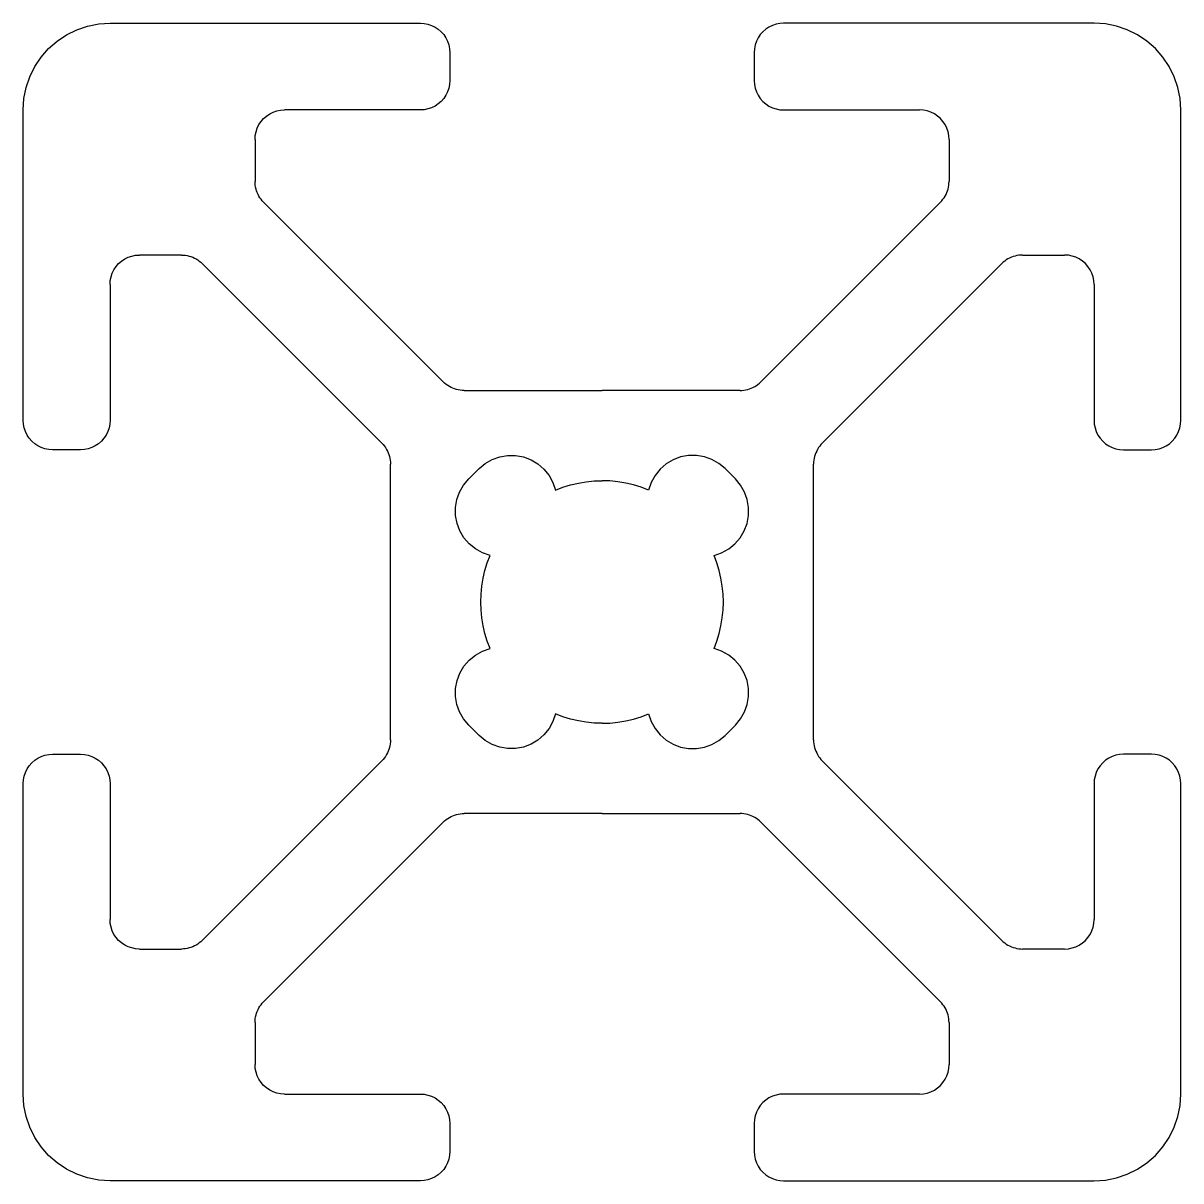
# Model space of a CAD drawing. Header units: millimetres. Extents: x 936.6 to 951.6, y 614.6 to 629.6.
import ezdxf

# ---------------------------------------------------------------- set-up
doc = ezdxf.new("R2010")
doc.units = ezdxf.units.MM
doc.layers.add('paliglinija', color=3, linetype='Continuous')

# ---------------------------------------------------------------- blocks, each defined once
blk = doc.blocks.new('1515')
for p, q in [((1138.735, 653.692), (1138.875, 653.74)), ((1138.875, 653.74), (1139.019, 653.768)), ((1139.019, 653.768), (1139.166, 653.778)), ((1139.166, 653.778), (1143.187, 653.778)), ((1143.187, 653.778), (1143.237, 653.775)), ((1143.237, 653.775), (1143.286, 653.765)), ((1143.286, 653.765), (1143.333, 653.749)), ((1143.333, 653.749), (1143.378, 653.727)), ((1143.378, 653.727), (1143.419, 653.699)), ((1147.704, 653.727), (1147.663, 653.699)), ((1147.749, 653.749), (1147.704, 653.727)), ((1147.796, 653.765), (1147.749, 653.749)), ((1147.845, 653.775), (1147.796, 653.765)), ((1147.894, 653.778), (1147.845, 653.775)), ((1151.916, 653.778), (1147.894, 653.778)), ((1152.063, 653.768), (1151.916, 653.778)), ((1152.207, 653.74), (1152.063, 653.768)), ((1152.346, 653.692), (1152.207, 653.74)), ((1138.481, 653.546), (1138.603, 653.627)), ((1138.603, 653.627), (1138.735, 653.692)), ((1143.419, 653.699), (1143.457, 653.666)), ((1143.457, 653.666), (1143.49, 653.629)), ((1143.49, 653.629), (1143.517, 653.588)), ((1143.517, 653.588), (1143.539, 653.543)), ((1147.565, 653.588), (1147.542, 653.543)), ((1147.592, 653.629), (1147.565, 653.588)), ((1147.625, 653.666), (1147.592, 653.629)), ((1147.663, 653.699), (1147.625, 653.666)), ((1152.478, 653.627), (1152.346, 653.692)), ((1152.601, 653.546), (1152.478, 653.627)), ((1138.273, 653.338), (1138.37, 653.449)), ((1138.37, 653.449), (1138.481, 653.546)), ((1143.539, 653.543), (1143.555, 653.496)), ((1143.555, 653.496), (1143.565, 653.447)), ((1143.565, 653.447), (1143.568, 653.397)), ((1147.517, 653.447), (1147.513, 653.397)), ((1147.526, 653.496), (1147.517, 653.447)), ((1147.542, 653.543), (1147.526, 653.496)), ((1152.711, 653.449), (1152.601, 653.546)), ((1152.808, 653.338), (1152.711, 653.449)), ((1138.192, 653.216), (1138.273, 653.338)), ((1143.568, 653.397), (1143.568, 653.034)), ((1147.513, 653.397), (1147.513, 653.034)), ((1152.89, 653.216), (1152.808, 653.338)), ((1138.127, 653.084), (1138.192, 653.216)), ((1152.955, 653.084), (1152.89, 653.216)), ((1138.079, 652.944), (1138.127, 653.084)), ((1143.565, 652.984), (1143.555, 652.935)), ((1143.568, 653.034), (1143.565, 652.984)), ((1147.513, 653.034), (1147.517, 652.984)), ((1147.517, 652.984), (1147.526, 652.935)), ((1153.003, 652.944), (1152.955, 653.084)), ((1138.051, 652.8), (1138.079, 652.944)), ((1143.49, 652.802), (1143.457, 652.765)), ((1143.517, 652.844), (1143.49, 652.802)), ((1143.539, 652.888), (1143.517, 652.844)), ((1143.555, 652.935), (1143.539, 652.888)), ((1147.526, 652.935), (1147.542, 652.888)), ((1147.542, 652.888), (1147.565, 652.844)), ((1147.565, 652.844), (1147.592, 652.802)), ((1147.592, 652.802), (1147.625, 652.765)), ((1153.031, 652.8), (1153.003, 652.944)), ((1138.041, 652.653), (1138.051, 652.8)), ((1138.041, 648.632), (1138.041, 652.653)), ((1141.376, 652.65), (1141.426, 652.653)), ((1143.187, 652.653), (1141.426, 652.653)), ((1143.237, 652.656), (1143.187, 652.653)), ((1143.286, 652.666), (1143.237, 652.656)), ((1143.333, 652.682), (1143.286, 652.666)), ((1143.378, 652.704), (1143.333, 652.682)), ((1143.419, 652.732), (1143.378, 652.704)), ((1143.457, 652.765), (1143.419, 652.732)), ((1147.625, 652.765), (1147.663, 652.732)), ((1147.663, 652.732), (1147.704, 652.704)), ((1147.704, 652.704), (1147.749, 652.682)), ((1147.749, 652.682), (1147.796, 652.666)), ((1147.796, 652.666), (1147.845, 652.656)), ((1147.845, 652.656), (1147.894, 652.653)), ((1147.894, 652.653), (1149.656, 652.653)), ((1149.706, 652.65), (1149.656, 652.653)), ((1153.041, 652.653), (1153.031, 652.8)), ((1153.041, 648.632), (1153.041, 652.653)), ((1141.096, 652.463), (1141.123, 652.504)), ((1141.123, 652.504), (1141.156, 652.541)), ((1141.156, 652.541), (1141.194, 652.574)), ((1141.194, 652.574), (1141.235, 652.602)), ((1141.235, 652.602), (1141.28, 652.624)), ((1141.28, 652.624), (1141.327, 652.64)), ((1141.327, 652.64), (1141.376, 652.65)), ((1149.755, 652.64), (1149.706, 652.65)), ((1149.802, 652.624), (1149.755, 652.64)), ((1149.847, 652.602), (1149.802, 652.624)), ((1149.888, 652.574), (1149.847, 652.602)), ((1149.926, 652.541), (1149.888, 652.574)), ((1149.958, 652.504), (1149.926, 652.541)), ((1149.986, 652.463), (1149.958, 652.504)), ((1141.048, 652.322), (1141.058, 652.371)), ((1141.058, 652.371), (1141.074, 652.418)), ((1141.074, 652.418), (1141.096, 652.463)), ((1150.008, 652.418), (1149.986, 652.463)), ((1150.024, 652.371), (1150.008, 652.418)), ((1150.034, 652.322), (1150.024, 652.371)), ((1141.045, 652.272), (1141.048, 652.322)), ((1141.045, 652.272), (1141.045, 651.728)), ((1150.037, 652.272), (1150.034, 652.322)), ((1150.037, 652.272), (1150.037, 651.728)), ((1141.046, 651.703), (1141.045, 651.728)), ((1141.048, 651.678), (1141.046, 651.703)), ((1141.052, 651.653), (1141.048, 651.678)), ((1141.058, 651.629), (1141.052, 651.653)), ((1141.065, 651.605), (1141.058, 651.629)), ((1141.074, 651.582), (1141.065, 651.605)), ((1150.008, 651.582), (1150.017, 651.605)), ((1150.017, 651.605), (1150.024, 651.629)), ((1150.024, 651.629), (1150.03, 651.653)), ((1150.03, 651.653), (1150.034, 651.678)), ((1150.034, 651.678), (1150.036, 651.703)), ((1150.036, 651.703), (1150.037, 651.728)), ((1141.084, 651.559), (1141.074, 651.582)), ((1141.096, 651.537), (1141.084, 651.559)), ((1141.109, 651.516), (1141.096, 651.537)), ((1141.123, 651.496), (1141.109, 651.516)), ((1141.139, 651.476), (1141.123, 651.496)), ((1141.156, 651.458), (1141.139, 651.476)), ((1141.156, 651.458), (1143.484, 649.131)), ((1149.926, 651.458), (1147.598, 649.131)), ((1149.926, 651.458), (1149.943, 651.476)), ((1149.943, 651.476), (1149.958, 651.496)), ((1149.958, 651.496), (1149.973, 651.516)), ((1149.973, 651.516), (1149.986, 651.537)), ((1149.986, 651.537), (1149.998, 651.559)), ((1149.998, 651.559), (1150.008, 651.582)), ((1139.315, 650.696), (1139.356, 650.723)), ((1139.356, 650.723), (1139.401, 650.745)), ((1139.401, 650.745), (1139.448, 650.761)), ((1139.448, 650.761), (1139.497, 650.771)), ((1139.497, 650.771), (1139.547, 650.774)), ((1140.091, 650.774), (1139.547, 650.774)), ((1140.091, 650.774), (1140.116, 650.773)), ((1140.116, 650.773), (1140.141, 650.771)), ((1140.141, 650.771), (1140.166, 650.767)), ((1140.166, 650.767), (1140.19, 650.761)), ((1140.19, 650.761), (1140.214, 650.754)), ((1140.214, 650.754), (1140.237, 650.745)), ((1140.237, 650.745), (1140.26, 650.735)), ((1140.26, 650.735), (1140.282, 650.723)), ((1140.282, 650.723), (1140.303, 650.71)), ((1140.303, 650.71), (1140.323, 650.696)), ((1150.779, 650.71), (1150.759, 650.696)), ((1150.8, 650.723), (1150.779, 650.71)), ((1150.822, 650.735), (1150.8, 650.723)), ((1150.845, 650.745), (1150.822, 650.735)), ((1150.868, 650.754), (1150.845, 650.745)), ((1150.892, 650.761), (1150.868, 650.754)), ((1150.916, 650.767), (1150.892, 650.761)), ((1150.941, 650.771), (1150.916, 650.767)), ((1150.966, 650.773), (1150.941, 650.771)), ((1150.991, 650.774), (1150.966, 650.773)), ((1150.991, 650.774), (1151.535, 650.774)), ((1151.585, 650.771), (1151.535, 650.774)), ((1151.634, 650.761), (1151.585, 650.771)), ((1151.681, 650.745), (1151.634, 650.761)), ((1151.725, 650.723), (1151.681, 650.745)), ((1151.767, 650.696), (1151.725, 650.723)), ((1139.195, 650.539), (1139.217, 650.584)), ((1139.217, 650.584), (1139.245, 650.625)), ((1139.245, 650.625), (1139.278, 650.663)), ((1139.278, 650.663), (1139.315, 650.696)), ((1140.323, 650.696), (1140.343, 650.68)), ((1140.343, 650.68), (1140.361, 650.663)), ((1142.688, 648.335), (1140.361, 650.663)), ((1148.394, 648.335), (1150.721, 650.663)), ((1150.739, 650.68), (1150.721, 650.663)), ((1150.759, 650.696), (1150.739, 650.68)), ((1151.804, 650.663), (1151.767, 650.696)), ((1151.837, 650.625), (1151.804, 650.663)), ((1151.865, 650.584), (1151.837, 650.625)), ((1151.887, 650.539), (1151.865, 650.584)), ((1139.166, 650.393), (1139.169, 650.443)), ((1139.169, 650.443), (1139.179, 650.492)), ((1139.179, 650.492), (1139.195, 650.539)), ((1151.903, 650.492), (1151.887, 650.539)), ((1151.913, 650.443), (1151.903, 650.492)), ((1151.916, 650.393), (1151.913, 650.443)), ((1139.166, 650.393), (1139.166, 648.632)), ((1151.916, 650.393), (1151.916, 648.632)), ((1143.502, 649.114), (1143.484, 649.131)), ((1143.521, 649.098), (1143.502, 649.114)), ((1143.541, 649.083), (1143.521, 649.098)), ((1143.563, 649.07), (1143.541, 649.083)), ((1143.585, 649.059), (1143.563, 649.07)), ((1143.607, 649.048), (1143.585, 649.059)), ((1147.475, 649.048), (1147.497, 649.059)), ((1147.497, 649.059), (1147.519, 649.07)), ((1147.519, 649.07), (1147.541, 649.083)), ((1147.541, 649.083), (1147.561, 649.098)), ((1147.561, 649.098), (1147.58, 649.114)), ((1147.58, 649.114), (1147.598, 649.131)), ((1143.631, 649.039), (1143.607, 649.048)), ((1143.654, 649.032), (1143.631, 649.039)), ((1143.679, 649.027), (1143.654, 649.032)), ((1143.703, 649.023), (1143.679, 649.027)), ((1143.728, 649.02), (1143.703, 649.023)), ((1143.753, 649.019), (1143.728, 649.02)), ((1143.753, 649.019), (1145.541, 649.019)), ((1147.329, 649.019), (1145.541, 649.019)), ((1147.329, 649.019), (1147.354, 649.02)), ((1147.354, 649.02), (1147.379, 649.023)), ((1147.379, 649.023), (1147.403, 649.027)), ((1147.403, 649.027), (1147.428, 649.032)), ((1147.428, 649.032), (1147.451, 649.039)), ((1147.451, 649.039), (1147.475, 649.048)), ((1138.044, 648.582), (1138.041, 648.632)), ((1139.166, 648.632), (1139.163, 648.582)), ((1151.916, 648.632), (1151.919, 648.582)), ((1153.038, 648.582), (1153.041, 648.632)), ((1138.054, 648.533), (1138.044, 648.582)), ((1138.07, 648.486), (1138.054, 648.533)), ((1138.092, 648.441), (1138.07, 648.486)), ((1139.137, 648.486), (1139.115, 648.441)), ((1139.153, 648.533), (1139.137, 648.486)), ((1139.163, 648.582), (1139.153, 648.533)), ((1151.919, 648.582), (1151.929, 648.533)), ((1151.929, 648.533), (1151.945, 648.486)), ((1151.945, 648.486), (1151.967, 648.441)), ((1152.99, 648.441), (1153.012, 648.486)), ((1153.012, 648.486), (1153.028, 648.533)), ((1153.028, 648.533), (1153.038, 648.582)), ((1138.12, 648.4), (1138.092, 648.441)), ((1138.153, 648.362), (1138.12, 648.4)), ((1138.19, 648.329), (1138.153, 648.362)), ((1138.231, 648.302), (1138.19, 648.329)), ((1138.276, 648.28), (1138.231, 648.302)), ((1138.975, 648.302), (1138.931, 648.28)), ((1139.017, 648.329), (1138.975, 648.302)), ((1139.054, 648.362), (1139.017, 648.329)), ((1139.087, 648.4), (1139.054, 648.362)), ((1139.115, 648.441), (1139.087, 648.4)), ((1142.688, 648.335), (1142.705, 648.317)), ((1142.705, 648.317), (1142.721, 648.298)), ((1148.377, 648.317), (1148.361, 648.298)), ((1148.394, 648.335), (1148.377, 648.317)), ((1151.967, 648.441), (1151.995, 648.4)), ((1151.995, 648.4), (1152.028, 648.362)), ((1152.028, 648.362), (1152.065, 648.329)), ((1152.065, 648.329), (1152.106, 648.302)), ((1152.106, 648.302), (1152.151, 648.28)), ((1152.806, 648.28), (1152.85, 648.302)), ((1152.85, 648.302), (1152.892, 648.329)), ((1152.892, 648.329), (1152.929, 648.362)), ((1152.929, 648.362), (1152.962, 648.4)), ((1152.962, 648.4), (1152.99, 648.441)), ((1138.323, 648.264), (1138.276, 648.28)), ((1138.372, 648.254), (1138.323, 648.264)), ((1138.422, 648.251), (1138.372, 648.254)), ((1138.785, 648.251), (1138.422, 648.251)), ((1138.835, 648.254), (1138.785, 648.251)), ((1138.884, 648.264), (1138.835, 648.254)), ((1138.931, 648.28), (1138.884, 648.264)), ((1142.721, 648.298), (1142.736, 648.278)), ((1142.736, 648.278), (1142.749, 648.256)), ((1142.749, 648.256), (1142.76, 648.234)), ((1142.76, 648.234), (1142.771, 648.212)), ((1142.771, 648.212), (1142.78, 648.188)), ((1142.78, 648.188), (1142.787, 648.165)), ((1142.787, 648.165), (1142.792, 648.14)), ((1144.117, 648.125), (1144.215, 648.16)), ((1144.215, 648.16), (1144.317, 648.177)), ((1144.317, 648.177), (1144.421, 648.177)), ((1144.421, 648.177), (1144.524, 648.157)), ((1144.524, 648.157), (1144.621, 648.121)), ((1146.558, 648.157), (1146.461, 648.121)), ((1146.661, 648.177), (1146.558, 648.157)), ((1146.764, 648.177), (1146.661, 648.177)), ((1146.867, 648.16), (1146.764, 648.177)), ((1146.965, 648.125), (1146.867, 648.16)), ((1148.295, 648.165), (1148.29, 648.14)), ((1148.302, 648.188), (1148.295, 648.165)), ((1148.311, 648.212), (1148.302, 648.188)), ((1148.322, 648.234), (1148.311, 648.212)), ((1148.333, 648.256), (1148.322, 648.234)), ((1148.346, 648.278), (1148.333, 648.256)), ((1148.361, 648.298), (1148.346, 648.278)), ((1152.151, 648.28), (1152.198, 648.264)), ((1152.198, 648.264), (1152.247, 648.254)), ((1152.247, 648.254), (1152.297, 648.251)), ((1152.297, 648.251), (1152.66, 648.251)), ((1152.66, 648.251), (1152.71, 648.254)), ((1152.71, 648.254), (1152.759, 648.264)), ((1152.759, 648.264), (1152.806, 648.28)), ((1142.792, 648.14), (1142.796, 648.116)), ((1142.796, 648.116), (1142.799, 648.091)), ((1142.799, 648.091), (1142.8, 648.066)), ((1142.8, 644.49), (1142.8, 648.066)), ((1143.813, 647.872), (1143.947, 648.006)), ((1143.947, 648.006), (1144.027, 648.073)), ((1144.027, 648.073), (1144.117, 648.125)), ((1144.621, 648.121), (1144.71, 648.068)), ((1144.71, 648.068), (1144.789, 648)), ((1146.372, 648.068), (1146.293, 648)), ((1146.461, 648.121), (1146.372, 648.068)), ((1147.055, 648.073), (1146.965, 648.125)), ((1147.135, 648.006), (1147.055, 648.073)), ((1147.269, 647.872), (1147.135, 648.006)), ((1148.283, 648.091), (1148.282, 648.066)), ((1148.282, 644.49), (1148.282, 648.066)), ((1148.285, 648.116), (1148.283, 648.091)), ((1148.29, 648.14), (1148.285, 648.116)), ((1143.746, 647.792), (1143.813, 647.872)), ((1144.789, 648), (1144.854, 647.919)), ((1144.854, 647.919), (1144.904, 647.828)), ((1146.228, 647.919), (1146.177, 647.828)), ((1146.293, 648), (1146.228, 647.919)), ((1147.336, 647.792), (1147.269, 647.872)), ((1143.659, 647.604), (1143.694, 647.702)), ((1143.694, 647.702), (1143.746, 647.792)), ((1144.904, 647.828), (1144.938, 647.729)), ((1144.938, 647.729), (1145.034, 647.766)), ((1145.034, 647.766), (1145.133, 647.796)), ((1145.133, 647.796), (1145.234, 647.819)), ((1145.234, 647.819), (1145.335, 647.836)), ((1145.335, 647.836), (1145.438, 647.846)), ((1145.438, 647.846), (1145.541, 647.85)), ((1145.644, 647.846), (1145.541, 647.85)), ((1145.747, 647.836), (1145.644, 647.846)), ((1145.848, 647.819), (1145.747, 647.836)), ((1145.949, 647.796), (1145.848, 647.819)), ((1146.047, 647.766), (1145.949, 647.796)), ((1146.144, 647.729), (1146.047, 647.766)), ((1146.177, 647.828), (1146.144, 647.729)), ((1147.388, 647.702), (1147.336, 647.792)), ((1147.423, 647.604), (1147.388, 647.702)), ((1143.642, 647.502), (1143.659, 647.604)), ((1147.44, 647.502), (1147.423, 647.604)), ((1143.642, 647.398), (1143.642, 647.502)), ((1147.44, 647.398), (1147.44, 647.502)), ((1143.662, 647.295), (1143.642, 647.398)), ((1143.698, 647.198), (1143.662, 647.295)), ((1147.384, 647.198), (1147.42, 647.295)), ((1147.42, 647.295), (1147.44, 647.398)), ((1143.751, 647.109), (1143.698, 647.198)), ((1143.819, 647.03), (1143.751, 647.109)), ((1147.262, 647.03), (1147.331, 647.109)), ((1147.331, 647.109), (1147.384, 647.198)), ((1143.9, 646.965), (1143.819, 647.03)), ((1143.991, 646.915), (1143.9, 646.965)), ((1147.091, 646.915), (1147.182, 646.965)), ((1147.182, 646.965), (1147.262, 647.03)), ((1144.09, 646.881), (1143.991, 646.915)), ((1144.053, 646.785), (1144.09, 646.881)), ((1146.992, 646.881), (1147.091, 646.915)), ((1147.029, 646.785), (1146.992, 646.881)), ((1144, 646.585), (1144.023, 646.686)), ((1144.023, 646.686), (1144.053, 646.785)), ((1147.059, 646.686), (1147.029, 646.785)), ((1147.082, 646.585), (1147.059, 646.686)), ((1143.983, 646.484), (1144, 646.585)), ((1147.099, 646.484), (1147.082, 646.585)), ((1143.969, 646.278), (1143.973, 646.381)), ((1143.973, 646.381), (1143.983, 646.484)), ((1147.109, 646.381), (1147.099, 646.484)), ((1147.113, 646.278), (1147.109, 646.381)), ((1143.973, 646.175), (1143.969, 646.278)), ((1147.109, 646.175), (1147.113, 646.278)), ((1143.983, 646.072), (1143.973, 646.175)), ((1144, 645.971), (1143.983, 646.072)), ((1147.082, 645.971), (1147.099, 646.072)), ((1147.099, 646.072), (1147.109, 646.175)), ((1144.023, 645.87), (1144, 645.971)), ((1147.059, 645.87), (1147.082, 645.971)), ((1144.053, 645.772), (1144.023, 645.87)), ((1144.09, 645.675), (1144.053, 645.772)), ((1146.992, 645.675), (1147.029, 645.772)), ((1147.029, 645.772), (1147.059, 645.87)), ((1143.9, 645.591), (1143.991, 645.642)), ((1143.991, 645.642), (1144.09, 645.675)), ((1147.091, 645.642), (1146.992, 645.675)), ((1147.182, 645.591), (1147.091, 645.642)), ((1143.751, 645.447), (1143.819, 645.526)), ((1143.819, 645.526), (1143.9, 645.591)), ((1147.262, 645.526), (1147.182, 645.591)), ((1147.331, 645.447), (1147.262, 645.526)), ((1143.662, 645.261), (1143.698, 645.358)), ((1143.698, 645.358), (1143.751, 645.447)), ((1147.384, 645.358), (1147.331, 645.447)), ((1147.42, 645.261), (1147.384, 645.358)), ((1143.642, 645.158), (1143.662, 645.261)), ((1143.642, 645.055), (1143.642, 645.158)), ((1147.44, 645.158), (1147.42, 645.261)), ((1147.44, 645.055), (1147.44, 645.158)), ((1143.659, 644.952), (1143.642, 645.055)), ((1147.423, 644.952), (1147.44, 645.055)), ((1143.694, 644.854), (1143.659, 644.952)), ((1143.746, 644.764), (1143.694, 644.854)), ((1147.336, 644.764), (1147.388, 644.854)), ((1147.388, 644.854), (1147.423, 644.952)), ((1143.813, 644.684), (1143.746, 644.764)), ((1144.904, 644.728), (1144.854, 644.637)), ((1144.938, 644.827), (1144.904, 644.728)), ((1145.034, 644.79), (1144.938, 644.827)), ((1145.133, 644.76), (1145.034, 644.79)), ((1145.234, 644.737), (1145.133, 644.76)), ((1145.335, 644.72), (1145.234, 644.737)), ((1145.438, 644.71), (1145.335, 644.72)), ((1145.541, 644.706), (1145.438, 644.71)), ((1145.541, 644.706), (1145.644, 644.71)), ((1145.644, 644.71), (1145.747, 644.72)), ((1145.747, 644.72), (1145.848, 644.737)), ((1145.848, 644.737), (1145.949, 644.76)), ((1145.949, 644.76), (1146.047, 644.79)), ((1146.047, 644.79), (1146.144, 644.827)), ((1146.144, 644.827), (1146.177, 644.728)), ((1146.177, 644.728), (1146.228, 644.637)), ((1147.269, 644.684), (1147.336, 644.764)), ((1143.947, 644.55), (1143.813, 644.684)), ((1144.789, 644.557), (1144.71, 644.488)), ((1144.854, 644.637), (1144.789, 644.557)), ((1146.228, 644.637), (1146.293, 644.557)), ((1146.293, 644.557), (1146.372, 644.488)), ((1147.135, 644.55), (1147.269, 644.684)), ((1142.792, 644.416), (1142.787, 644.391)), ((1142.796, 644.44), (1142.792, 644.416)), ((1142.799, 644.465), (1142.796, 644.44)), ((1142.8, 644.49), (1142.799, 644.465)), ((1144.027, 644.483), (1143.947, 644.55)), ((1144.117, 644.431), (1144.027, 644.483)), ((1144.215, 644.396), (1144.117, 644.431)), ((1144.621, 644.435), (1144.524, 644.399)), ((1144.71, 644.488), (1144.621, 644.435)), ((1146.372, 644.488), (1146.461, 644.435)), ((1146.461, 644.435), (1146.558, 644.399)), ((1146.867, 644.396), (1146.965, 644.431)), ((1146.965, 644.431), (1147.055, 644.483)), ((1147.055, 644.483), (1147.135, 644.55)), ((1148.282, 644.49), (1148.283, 644.465)), ((1148.283, 644.465), (1148.285, 644.44)), ((1148.285, 644.44), (1148.29, 644.416)), ((1148.29, 644.416), (1148.295, 644.391)), ((1138.19, 644.227), (1138.231, 644.254)), ((1138.231, 644.254), (1138.276, 644.277)), ((1138.276, 644.277), (1138.323, 644.293)), ((1138.323, 644.293), (1138.372, 644.302)), ((1138.372, 644.302), (1138.422, 644.306)), ((1138.422, 644.306), (1138.785, 644.306)), ((1138.785, 644.306), (1138.835, 644.302)), ((1138.835, 644.302), (1138.884, 644.293)), ((1138.884, 644.293), (1138.931, 644.277)), ((1138.931, 644.277), (1138.975, 644.254)), ((1138.975, 644.254), (1139.017, 644.227)), ((1142.721, 644.258), (1142.705, 644.239)), ((1142.736, 644.278), (1142.721, 644.258)), ((1142.749, 644.3), (1142.736, 644.278)), ((1142.76, 644.322), (1142.749, 644.3)), ((1142.771, 644.344), (1142.76, 644.322)), ((1142.78, 644.368), (1142.771, 644.344)), ((1142.787, 644.391), (1142.78, 644.368)), ((1144.317, 644.379), (1144.215, 644.396)), ((1144.421, 644.38), (1144.317, 644.379)), ((1144.524, 644.399), (1144.421, 644.38)), ((1146.558, 644.399), (1146.661, 644.38)), ((1146.661, 644.38), (1146.764, 644.379)), ((1146.764, 644.379), (1146.867, 644.396)), ((1148.295, 644.391), (1148.302, 644.368)), ((1148.302, 644.368), (1148.311, 644.344)), ((1148.311, 644.344), (1148.322, 644.322)), ((1148.322, 644.322), (1148.333, 644.3)), ((1148.333, 644.3), (1148.346, 644.278)), ((1148.346, 644.278), (1148.361, 644.258)), ((1148.361, 644.258), (1148.377, 644.239)), ((1152.106, 644.254), (1152.065, 644.227)), ((1152.151, 644.277), (1152.106, 644.254)), ((1152.198, 644.293), (1152.151, 644.277)), ((1152.247, 644.302), (1152.198, 644.293)), ((1152.297, 644.306), (1152.247, 644.302)), ((1152.66, 644.306), (1152.297, 644.306)), ((1152.71, 644.302), (1152.66, 644.306)), ((1152.759, 644.293), (1152.71, 644.302)), ((1152.806, 644.277), (1152.759, 644.293)), ((1152.85, 644.254), (1152.806, 644.277)), ((1152.892, 644.227), (1152.85, 644.254)), ((1138.07, 644.07), (1138.092, 644.115)), ((1138.092, 644.115), (1138.12, 644.156)), ((1138.12, 644.156), (1138.153, 644.194)), ((1138.153, 644.194), (1138.19, 644.227)), ((1139.017, 644.227), (1139.054, 644.194)), ((1139.054, 644.194), (1139.087, 644.156)), ((1139.087, 644.156), (1139.115, 644.115)), ((1139.115, 644.115), (1139.137, 644.07)), ((1140.361, 641.893), (1142.688, 644.221)), ((1142.705, 644.239), (1142.688, 644.221)), ((1148.377, 644.239), (1148.394, 644.221)), ((1150.721, 641.893), (1148.394, 644.221)), ((1151.967, 644.115), (1151.945, 644.07)), ((1151.995, 644.156), (1151.967, 644.115)), ((1152.028, 644.194), (1151.995, 644.156)), ((1152.065, 644.227), (1152.028, 644.194)), ((1152.929, 644.194), (1152.892, 644.227)), ((1152.962, 644.156), (1152.929, 644.194)), ((1152.99, 644.115), (1152.962, 644.156)), ((1153.012, 644.07), (1152.99, 644.115)), ((1138.041, 643.925), (1138.044, 643.974)), ((1138.044, 643.974), (1138.054, 644.023)), ((1138.054, 644.023), (1138.07, 644.07)), ((1139.137, 644.07), (1139.153, 644.023)), ((1139.153, 644.023), (1139.163, 643.974)), ((1139.163, 643.974), (1139.166, 643.925)), ((1151.919, 643.974), (1151.916, 643.925)), ((1151.929, 644.023), (1151.919, 643.974)), ((1151.945, 644.07), (1151.929, 644.023)), ((1153.028, 644.023), (1153.012, 644.07)), ((1153.038, 643.974), (1153.028, 644.023)), ((1153.041, 643.925), (1153.038, 643.974)), ((1138.041, 639.903), (1138.041, 643.925)), ((1139.166, 643.925), (1139.166, 642.163)), ((1151.916, 643.925), (1151.916, 642.163)), ((1153.041, 639.903), (1153.041, 643.925)), ((1143.585, 643.497), (1143.607, 643.508)), ((1143.607, 643.508), (1143.631, 643.517)), ((1143.631, 643.517), (1143.654, 643.524)), ((1143.654, 643.524), (1143.679, 643.529)), ((1143.679, 643.529), (1143.703, 643.534)), ((1143.703, 643.534), (1143.728, 643.536)), ((1143.728, 643.536), (1143.753, 643.537)), ((1145.541, 643.537), (1143.753, 643.537)), ((1145.541, 643.537), (1147.329, 643.537)), ((1147.354, 643.536), (1147.329, 643.537)), ((1147.379, 643.534), (1147.354, 643.536)), ((1147.403, 643.529), (1147.379, 643.534)), ((1147.428, 643.524), (1147.403, 643.529)), ((1147.451, 643.517), (1147.428, 643.524)), ((1147.475, 643.508), (1147.451, 643.517)), ((1147.497, 643.497), (1147.475, 643.508)), ((1143.484, 643.425), (1141.156, 641.098)), ((1143.484, 643.425), (1143.502, 643.442)), ((1143.502, 643.442), (1143.521, 643.458)), ((1143.521, 643.458), (1143.541, 643.473)), ((1143.541, 643.473), (1143.563, 643.486)), ((1143.563, 643.486), (1143.585, 643.497)), ((1147.519, 643.486), (1147.497, 643.497)), ((1147.541, 643.473), (1147.519, 643.486)), ((1147.561, 643.458), (1147.541, 643.473)), ((1147.58, 643.442), (1147.561, 643.458)), ((1147.598, 643.425), (1147.58, 643.442)), ((1147.598, 643.425), (1149.926, 641.098)), ((1139.169, 642.113), (1139.166, 642.163)), ((1151.913, 642.113), (1151.916, 642.163)), ((1139.179, 642.064), (1139.169, 642.113)), ((1139.195, 642.017), (1139.179, 642.064)), ((1139.217, 641.972), (1139.195, 642.017)), ((1151.865, 641.972), (1151.887, 642.017)), ((1151.887, 642.017), (1151.903, 642.064)), ((1151.903, 642.064), (1151.913, 642.113)), ((1139.245, 641.931), (1139.217, 641.972)), ((1139.278, 641.893), (1139.245, 641.931)), ((1139.315, 641.861), (1139.278, 641.893)), ((1139.356, 641.833), (1139.315, 641.861)), ((1140.323, 641.861), (1140.303, 641.846)), ((1140.343, 641.876), (1140.323, 641.861)), ((1140.361, 641.893), (1140.343, 641.876)), ((1150.721, 641.893), (1150.739, 641.876)), ((1150.739, 641.876), (1150.759, 641.861)), ((1150.759, 641.861), (1150.779, 641.846)), ((1151.725, 641.833), (1151.767, 641.861)), ((1151.767, 641.861), (1151.804, 641.893)), ((1151.804, 641.893), (1151.837, 641.931)), ((1151.837, 641.931), (1151.865, 641.972)), ((1139.401, 641.811), (1139.356, 641.833)), ((1139.448, 641.795), (1139.401, 641.811)), ((1139.497, 641.785), (1139.448, 641.795)), ((1139.547, 641.782), (1139.497, 641.785)), ((1139.547, 641.782), (1140.091, 641.782)), ((1140.116, 641.783), (1140.091, 641.782)), ((1140.141, 641.785), (1140.116, 641.783)), ((1140.166, 641.789), (1140.141, 641.785)), ((1140.19, 641.795), (1140.166, 641.789)), ((1140.214, 641.802), (1140.19, 641.795)), ((1140.237, 641.811), (1140.214, 641.802)), ((1140.26, 641.821), (1140.237, 641.811)), ((1140.282, 641.833), (1140.26, 641.821)), ((1140.303, 641.846), (1140.282, 641.833)), ((1150.779, 641.846), (1150.8, 641.833)), ((1150.8, 641.833), (1150.822, 641.821)), ((1150.822, 641.821), (1150.845, 641.811)), ((1150.845, 641.811), (1150.868, 641.802)), ((1150.868, 641.802), (1150.892, 641.795)), ((1150.892, 641.795), (1150.916, 641.789)), ((1150.916, 641.789), (1150.941, 641.785)), ((1150.941, 641.785), (1150.966, 641.783)), ((1150.966, 641.783), (1150.991, 641.782)), ((1151.535, 641.782), (1150.991, 641.782)), ((1151.535, 641.782), (1151.585, 641.785)), ((1151.585, 641.785), (1151.634, 641.795)), ((1151.634, 641.795), (1151.681, 641.811)), ((1151.681, 641.811), (1151.725, 641.833)), ((1141.058, 640.927), (1141.065, 640.951)), ((1141.065, 640.951), (1141.074, 640.974)), ((1141.074, 640.974), (1141.084, 640.997)), ((1141.084, 640.997), (1141.096, 641.019)), ((1141.096, 641.019), (1141.109, 641.04)), ((1141.109, 641.04), (1141.123, 641.06)), ((1141.123, 641.06), (1141.139, 641.08)), ((1141.139, 641.08), (1141.156, 641.098)), ((1149.943, 641.08), (1149.926, 641.098)), ((1149.958, 641.06), (1149.943, 641.08)), ((1149.973, 641.04), (1149.958, 641.06)), ((1149.986, 641.019), (1149.973, 641.04)), ((1149.998, 640.997), (1149.986, 641.019)), ((1150.008, 640.974), (1149.998, 640.997)), ((1150.017, 640.951), (1150.008, 640.974)), ((1150.024, 640.927), (1150.017, 640.951)), ((1141.045, 640.828), (1141.046, 640.853)), ((1141.045, 640.828), (1141.045, 640.284)), ((1141.046, 640.853), (1141.048, 640.878)), ((1141.048, 640.878), (1141.052, 640.903)), ((1141.052, 640.903), (1141.058, 640.927)), ((1150.03, 640.903), (1150.024, 640.927)), ((1150.034, 640.878), (1150.03, 640.903)), ((1150.036, 640.853), (1150.034, 640.878)), ((1150.037, 640.828), (1150.036, 640.853)), ((1150.037, 640.828), (1150.037, 640.284)), ((1141.048, 640.234), (1141.045, 640.284)), ((1141.058, 640.185), (1141.048, 640.234)), ((1150.024, 640.185), (1150.034, 640.234)), ((1150.034, 640.234), (1150.037, 640.284)), ((1141.074, 640.138), (1141.058, 640.185)), ((1141.096, 640.094), (1141.074, 640.138)), ((1141.123, 640.052), (1141.096, 640.094)), ((1141.156, 640.015), (1141.123, 640.052)), ((1149.926, 640.015), (1149.958, 640.052)), ((1149.958, 640.052), (1149.986, 640.094)), ((1149.986, 640.094), (1150.008, 640.138)), ((1150.008, 640.138), (1150.024, 640.185)), ((1138.051, 639.756), (1138.041, 639.903)), ((1141.194, 639.982), (1141.156, 640.015)), ((1141.235, 639.954), (1141.194, 639.982)), ((1141.28, 639.932), (1141.235, 639.954)), ((1141.327, 639.916), (1141.28, 639.932)), ((1141.376, 639.906), (1141.327, 639.916)), ((1141.426, 639.903), (1141.376, 639.906)), ((1141.426, 639.903), (1143.187, 639.903)), ((1143.187, 639.903), (1143.237, 639.9)), ((1147.894, 639.903), (1147.845, 639.9)), ((1149.656, 639.903), (1147.894, 639.903)), ((1149.656, 639.903), (1149.706, 639.906)), ((1149.706, 639.906), (1149.755, 639.916)), ((1149.755, 639.916), (1149.802, 639.932)), ((1149.802, 639.932), (1149.847, 639.954)), ((1149.847, 639.954), (1149.888, 639.982)), ((1149.888, 639.982), (1149.926, 640.015)), ((1153.031, 639.756), (1153.041, 639.903)), ((1138.079, 639.612), (1138.051, 639.756)), ((1143.237, 639.9), (1143.286, 639.89)), ((1143.286, 639.89), (1143.333, 639.874)), ((1143.333, 639.874), (1143.378, 639.852)), ((1143.378, 639.852), (1143.419, 639.824)), ((1143.419, 639.824), (1143.457, 639.791)), ((1143.457, 639.791), (1143.49, 639.754)), ((1143.49, 639.754), (1143.517, 639.713)), ((1147.592, 639.754), (1147.565, 639.713)), ((1147.625, 639.791), (1147.592, 639.754)), ((1147.663, 639.824), (1147.625, 639.791)), ((1147.704, 639.852), (1147.663, 639.824)), ((1147.749, 639.874), (1147.704, 639.852)), ((1147.796, 639.89), (1147.749, 639.874)), ((1147.845, 639.9), (1147.796, 639.89)), ((1153.003, 639.612), (1153.031, 639.756)), ((1138.127, 639.473), (1138.079, 639.612)), ((1143.517, 639.713), (1143.539, 639.668)), ((1143.539, 639.668), (1143.555, 639.621)), ((1143.555, 639.621), (1143.565, 639.572)), ((1147.526, 639.621), (1147.517, 639.572)), ((1147.542, 639.668), (1147.526, 639.621)), ((1147.565, 639.713), (1147.542, 639.668)), ((1152.955, 639.473), (1153.003, 639.612)), ((1138.192, 639.341), (1138.127, 639.473)), ((1143.565, 639.572), (1143.568, 639.522)), ((1143.568, 639.522), (1143.568, 639.159)), ((1147.517, 639.572), (1147.513, 639.522)), ((1147.513, 639.522), (1147.513, 639.159)), ((1152.89, 639.341), (1152.955, 639.473)), ((1138.273, 639.218), (1138.192, 639.341)), ((1152.808, 639.218), (1152.89, 639.341)), ((1138.37, 639.108), (1138.273, 639.218)), ((1143.568, 639.159), (1143.565, 639.109)), ((1147.513, 639.159), (1147.517, 639.109)), ((1152.711, 639.108), (1152.808, 639.218)), ((1138.481, 639.011), (1138.37, 639.108)), ((1138.603, 638.929), (1138.481, 639.011)), ((1143.539, 639.013), (1143.517, 638.969)), ((1143.555, 639.06), (1143.539, 639.013)), ((1143.565, 639.109), (1143.555, 639.06)), ((1147.517, 639.109), (1147.526, 639.06)), ((1147.526, 639.06), (1147.542, 639.013)), ((1147.542, 639.013), (1147.565, 638.969)), ((1152.478, 638.929), (1152.601, 639.011)), ((1152.601, 639.011), (1152.711, 639.108)), ((1138.735, 638.864), (1138.603, 638.929)), ((1138.875, 638.816), (1138.735, 638.864)), ((1143.419, 638.857), (1143.378, 638.829)), ((1143.457, 638.89), (1143.419, 638.857)), ((1143.49, 638.927), (1143.457, 638.89)), ((1143.517, 638.969), (1143.49, 638.927)), ((1147.565, 638.969), (1147.592, 638.927)), ((1147.592, 638.927), (1147.625, 638.89)), ((1147.625, 638.89), (1147.663, 638.857)), ((1147.663, 638.857), (1147.704, 638.829)), ((1152.207, 638.816), (1152.346, 638.864)), ((1152.346, 638.864), (1152.478, 638.929)), ((1139.019, 638.788), (1138.875, 638.816)), ((1139.166, 638.778), (1139.019, 638.788)), ((1143.187, 638.778), (1139.166, 638.778)), ((1143.237, 638.781), (1143.187, 638.778)), ((1143.286, 638.791), (1143.237, 638.781)), ((1143.333, 638.807), (1143.286, 638.791)), ((1143.378, 638.829), (1143.333, 638.807)), ((1147.704, 638.829), (1147.749, 638.807)), ((1147.749, 638.807), (1147.796, 638.791)), ((1147.796, 638.791), (1147.845, 638.781)), ((1147.845, 638.781), (1147.894, 638.778)), ((1147.894, 638.778), (1151.916, 638.778)), ((1151.916, 638.778), (1152.063, 638.788)), ((1152.063, 638.788), (1152.207, 638.816))]:
    blk.add_line(p, q)

msp = doc.modelspace()

# ---------------------------------------------------------------- block references
at = {"layer": 'paliglinija'}
msp.add_blockref('1515', (-201.46, -24.219), dxfattribs=at)

doc.saveas('drawing.dxf')
